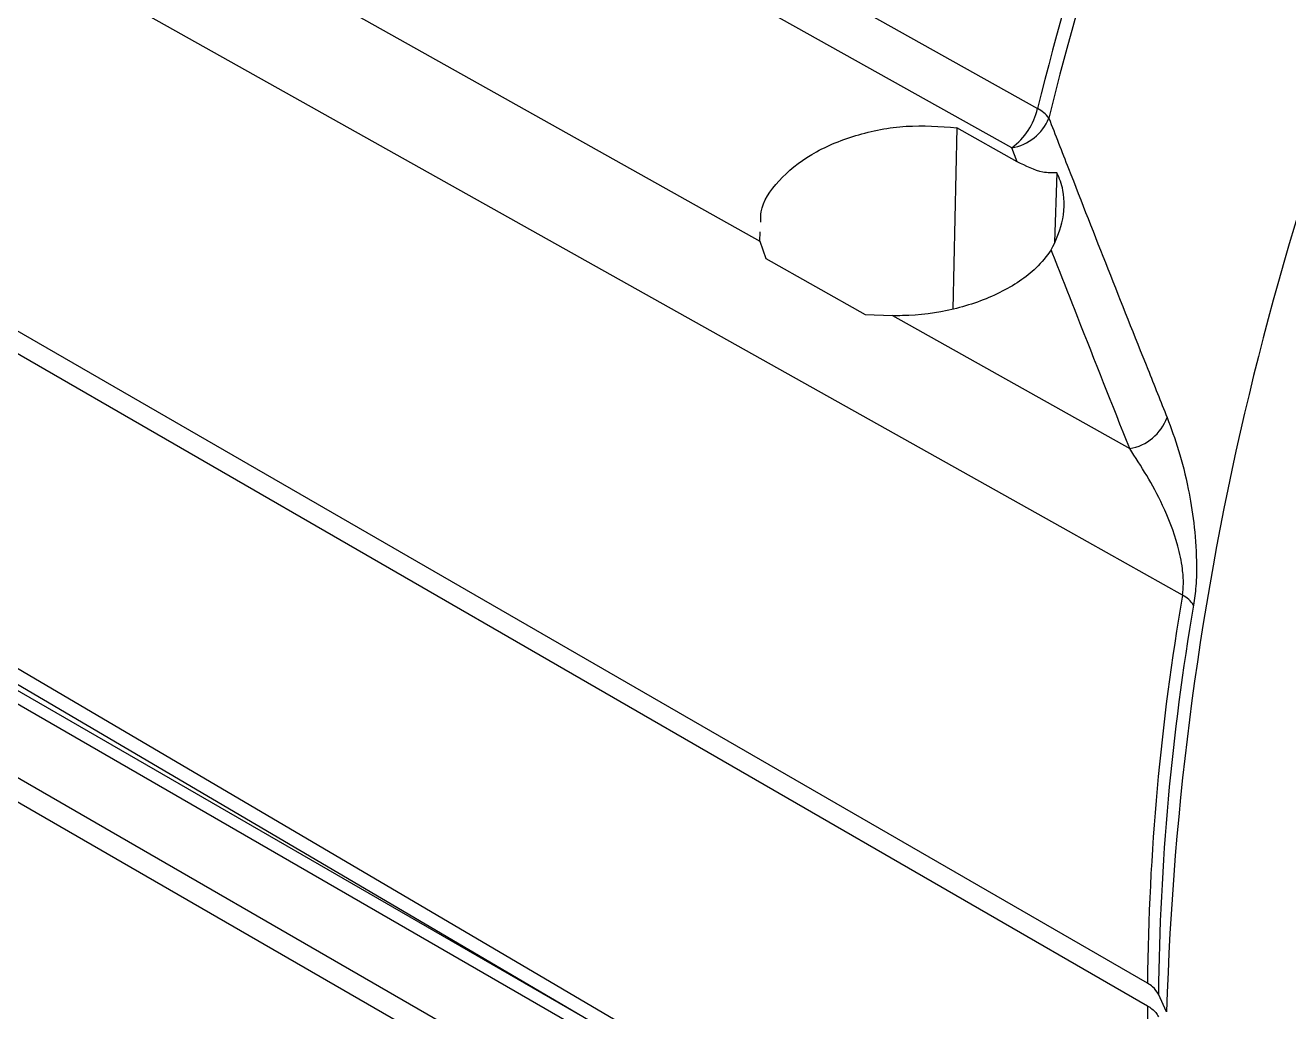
# Model space of a CAD drawing. Extents: x 17.1 to 113.1, y 3.8 to 84.5.
# Drawn here: x 76.346 to 78.18, y 10.334 to 11.766 of the extents above; entities that cross this region are included whole.
import ezdxf

# ---------------------------------------------------------------- set-up
doc = ezdxf.new("R2010")
doc.units = 0
doc.header["$MEASUREMENT"] = 0
doc.layers.add('OBJECT', color=7, linetype='CONTINUOUS')

msp = doc.modelspace()

# ---------------------------------------------------------------- linework, layer by layer
at = {"layer": 'OBJECT'}
for p, q in [((77.9746, 10.3759), (74.6626, 12.2878)), ((74.6626, 12.2552), (77.9746, 10.3432)), ((77.698, 11.6176), (77.6921, 11.3541)), ((77.7856, 11.5682), (77.698, 11.6176)), ((77.7856, 11.5682), (77.7778, 11.5884)), ((77.8433, 11.5521), (77.8396, 11.4516)), ((75.1956, 11.4585), (77.1673, 10.3203)), ((77.4123, 11.4528), (77.4129, 11.4665)), ((77.4123, 11.4528), (77.4208, 11.4278)), ((77.9074, 9.8731), (75.2073, 11.4319)), ((77.4208, 11.4278), (77.565, 11.3463)), ((77.565, 11.3463), (77.6049, 11.3448)), ((77.6049, 11.3448), (77.9489, 11.1518)), ((75.2143, 11.3216), (77.8243, 9.8149)), ((75.2384, 11.2723), (77.7885, 9.8002)), ((78.0024, 10.3345), (77.9906, 10.3598))]:
    msp.add_line(p, q, dxfattribs=at)
at = {"layer": 'OBJECT', "flags": 128}
for points in [[(74.8987, 13.2781), (74.9867, 13.2289), (75.3386, 13.0318), (76.7465, 12.2435), (77.8152, 11.6453)], [(77.7778, 11.5884), (76.9199, 12.0683), (76.0036, 12.5809), (74.8611, 13.2202)], [(78.0254, 10.9391), (77.8599, 11.0318), (77.1511, 11.429), (74.6642, 12.8229)], [(75.1141, 12.7424), (75.6572, 12.4376), (76.5723, 11.9241), (77.4123, 11.4528)], [(74.6642, 11.8161), (74.8414, 11.7119), (75.5502, 11.2948), (77.9176, 9.902)], [(74.6876, 11.7782), (75.3281, 11.4015), (77.9074, 9.8852)]]:
    msp.add_lwpolyline(points, dxfattribs=at)
at = {"layer": 'OBJECT'}
for centre, radius, start, end in [((81.8668, 10.6494), 4.1722, 156.5781, 166.1907), ((81.8955, 10.6326), 4.185, 156.5781, 166.1907), ((82.4042, 10.2027), 4.4038, 154.7208, 178.2852), ((77.7194, 11.6675), 0.0983, 306.457, 346.9431), ((77.7928, 11.6021), 0.0486, 37.1603, 62.5645), ((77.7661, 11.658), 0.0706, 279.586, 337.9203), ((77.937, 11.221), 0.0702, 279.7078, 340.1211), ((81.4847, 10.3433), 3.5102, 170.2277, 179.4687), ((78.0056, 10.9008), 0.0431, 33.4577, 62.6571), ((81.5098, 10.3272), 3.5193, 170.2276, 179.4695), ((80.624, 10.3501), 2.6495, 180.1489, 188.2777)]:
    msp.add_arc(centre, radius, start, end, dxfattribs=at)
for points, knots in [([(77.8315, 11.6315), (77.841, 11.6072), (77.8883, 11.4855), (77.9455, 11.3408), (77.9938, 11.2204), (78.0031, 11.1971)], [0, 0, 0, 0, 0.1678724, 0.839364, 1, 1, 1, 1]), ([(77.4136, 11.4803), (77.4135, 11.4854), (77.4134, 11.506), (77.4374, 11.5416), (77.4845, 11.5806), (77.5498, 11.6083), (77.6245, 11.6229), (77.6735, 11.6194), (77.698, 11.6176)], [0, 0, 0, 0, 0.062375, 0.249368, 0.436897, 0.624938, 0.813071, 1, 1, 1, 1]), ([(77.8433, 11.5521), (77.8366, 11.552), (77.8184, 11.5516), (77.7982, 11.5618), (77.7856, 11.5682)], [0, 0, 0, 0, 0.372319, 1, 1, 1, 1]), ([(77.8351, 11.4403), (77.8411, 11.4528), (77.8538, 11.4792), (77.8552, 11.5241), (77.8467, 11.5441), (77.8433, 11.5521)], [0, 0, 0, 0, 0.350762, 0.739165, 1, 1, 1, 1]), ([(77.8351, 11.4403), (77.8282, 11.4313), (77.8101, 11.4079), (77.7624, 11.3762), (77.6944, 11.3518), (77.639, 11.3446), (77.6096, 11.3447), (77.6049, 11.3448)], [0, 0, 0, 0, 0.162696, 0.424831, 0.687546, 0.950209, 1, 1, 1, 1]), ([(77.9489, 11.1518), (77.9236, 11.2153), (77.8855, 11.3114), (77.8479, 11.4076), (77.8351, 11.4403)], [0, 0, 0, 0, 0.6605152, 1, 1, 1, 1]), ([(78.0031, 11.1971), (78.0088, 11.1817), (78.0203, 11.1508), (78.0333, 11.0989), (78.0424, 11.0449), (78.0462, 10.9961), (78.0456, 10.9538), (78.0428, 10.9336), (78.0416, 10.9246)], [0, 0, 0, 0, 0.227374, 0.454238, 0.628217, 0.803357, 0.912623, 1, 1, 1, 1]), ([(78.0254, 10.9391), (78.026, 10.9446), (78.0274, 10.9568), (78.0253, 10.9822), (78.0163, 11.0229), (77.9914, 11.086), (77.9654, 11.1262), (77.9489, 11.1518)], [0, 0, 0, 0, 0.062412, 0.139208, 0.265335, 0.530913, 1, 1, 1, 1]), ([(77.9906, 10.3598), (77.9882, 10.3636), (77.9845, 10.3696), (77.9772, 10.3742), (77.9746, 10.3759)], [0, 0, 0, 0, 0.643557, 1, 1, 1, 1]), ([(77.9746, 10.3432), (77.9791, 10.3401), (77.9862, 10.3353), (77.9895, 10.3293), (77.9906, 10.3271)], [0, 0, 0, 0, 0.643567, 1, 1, 1, 1])]:
    msp.add_open_spline(points, degree=3, knots=knots, dxfattribs=at)

doc.saveas('drawing.dxf')
